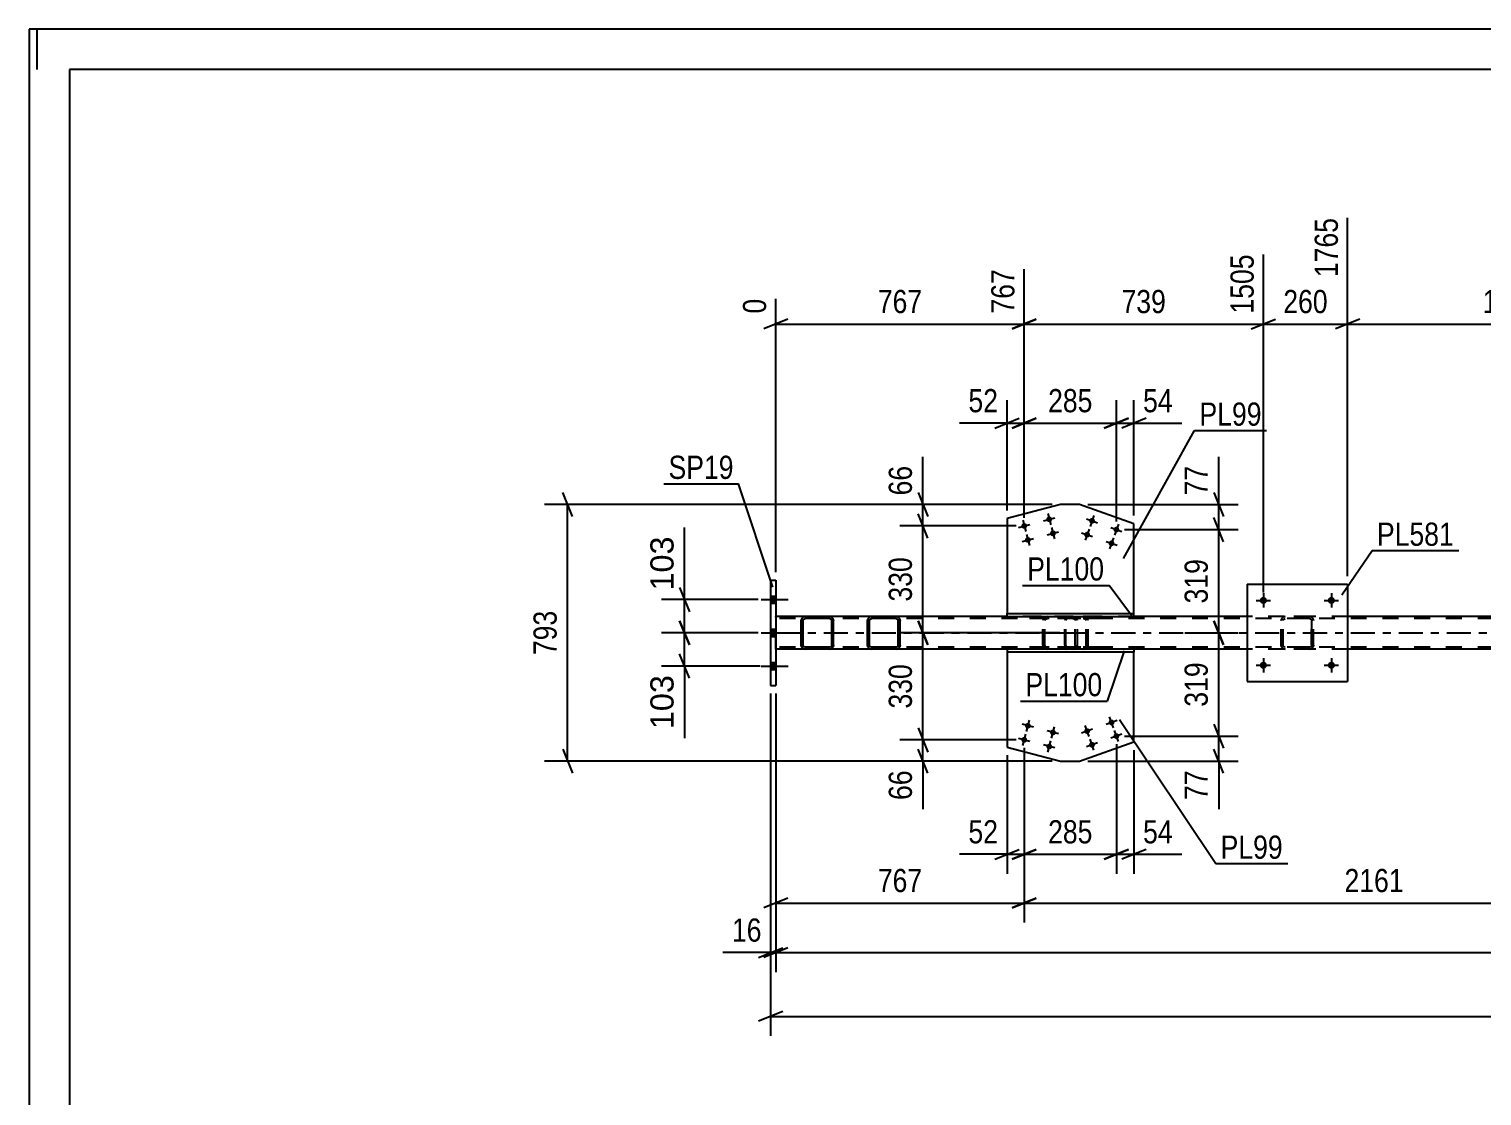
# Model space of a CAD drawing. Header units: millimetres. Extents: x -111 to 730, y -402 to 192.
# Drawn here: x -110.8 to 68.6, y 60 to 191.7 of the extents above; entities that cross this region are included whole.
import ezdxf

# ---------------------------------------------------------------- set-up
doc = ezdxf.new("R2010")
doc.units = ezdxf.units.MM
doc.linetypes.add('DXK_LINE_DOT2', pattern=[3.9198, 1.9599, -1.9599])
doc.linetypes.add('DXK_LINE_DOT3', pattern=[5.9187, 2.979, -0.9799, 0.9799, -0.9799])
doc.styles.add('Arial', font='ARIAL.TTF', dxfattribs={"height": 0.2})
doc.styles.add('Arial Narrow', font='ARIALN.TTF', dxfattribs={"height": 0.2})

# ---------------------------------------------------------------- blocks, each defined once
blk = doc.blocks.new('Unknown-192539618-1137')
at = {"color": 5, "linetype": 'Continuous'}
for p, q in [((730.15, 191.75), (-110.85, 191.75)), ((-110.85, 191.75), (-110.85, -402.25)), ((-109.85, 186.75), (-109.85, 191.75)), ((725.15, 186.75), (-105.85, 186.75)), ((-105.85, 186.75), (-105.85, -397.25))]:
    blk.add_line(p, q, dxfattribs=at)
blk = doc.blocks.new('Part-192539618-10419 - 1348')
at = {"color": 2, "linetype": 'Continuous'}
for p, q in [((39.61, 123.19), (39.61, 111.19)), ((39.61, 123.19), (52.01, 123.19)), ((52.01, 123.19), (52.01, 111.19)), ((39.61, 111.19), (52.01, 111.19))]:
    blk.add_line(p, q, dxfattribs=at)
blk = doc.blocks.new('Bolt-192539618-1373 - 1348')
at = {"linetype": 'Continuous'}
for points in [[(22.51, 106.01, -1), (23.19, 106.25, -1)], [(19.5, 104.94, -1), (20.18, 105.18, -1)], [(23.12, 104.31, -1), (23.79, 104.56, -1)], [(20.1, 103.24, -1), (20.78, 103.49, -1)]]:
    blk.add_hatch(color=1, dxfattribs=at).paths.add_polyline_path(points)
at = {"color": 1, "linetype": 'Continuous'}
for p, q in [((23.53, 106.37), (22.18, 105.89)), ((23.09, 105.45), (22.61, 106.81)), ((20.52, 105.3), (19.16, 104.82)), ((20.08, 104.38), (19.6, 105.74)), ((24.13, 104.68), (22.78, 104.19)), ((23.7, 103.76), (23.21, 105.11)), ((21.12, 103.61), (19.76, 103.12)), ((20.68, 102.69), (20.2, 104.04))]:
    blk.add_line(p, q, dxfattribs=at)
blk = doc.blocks.new('Bolt-192539618-1374 - 1348')
at = {"linetype": 'Continuous'}
for points in [[(12.18, 105.81, -1), (12.87, 105.62, -1)], [(11.72, 104.07, -1), (12.41, 103.88, -1)], [(15.27, 104.98, -1), (15.97, 104.8, -1)], [(14.81, 103.24, -1), (15.5, 103.06, -1)]]:
    blk.add_hatch(color=1, dxfattribs=at).paths.add_polyline_path(points)
at = {"color": 1, "linetype": 'Continuous'}
for p, q in [((13.22, 105.53), (11.83, 105.9)), ((12.34, 105.02), (12.71, 106.41)), ((12.76, 103.79), (11.37, 104.16)), ((11.88, 103.28), (12.25, 104.67)), ((16.31, 104.71), (14.92, 105.08)), ((15.43, 104.19), (15.8, 105.59)), ((15.85, 102.97), (14.46, 103.34)), ((14.97, 102.46), (15.34, 103.85))]:
    blk.add_line(p, q, dxfattribs=at)
blk = doc.blocks.new('Bolt-192539618-1375 - 1348')
at = {"linetype": 'Continuous'}
for points in [[(20.78, 130.89, -1), (20.1, 131.13, -1)], [(20.18, 129.19, -1), (19.5, 129.43, -1)], [(23.79, 129.82, -1), (23.12, 130.06, -1)], [(23.19, 128.12, -1), (22.51, 128.36, -1)]]:
    blk.add_hatch(color=1, dxfattribs=at).paths.add_polyline_path(points)
at = {"color": 1, "linetype": 'Continuous'}
for p, q in [((19.76, 131.25), (21.12, 130.77)), ((20.68, 131.69), (20.2, 130.33)), ((19.16, 129.55), (20.52, 129.07)), ((20.08, 129.99), (19.6, 128.63)), ((22.78, 130.18), (24.13, 129.7)), ((23.7, 130.62), (23.21, 129.26)), ((22.18, 128.48), (23.53, 128)), ((23.09, 128.92), (22.61, 127.56))]:
    blk.add_line(p, q, dxfattribs=at)
blk = doc.blocks.new('Bolt-192539618-1376 - 1348')
at = {"linetype": 'Continuous'}
for points in [[(15.5, 131.31, -1), (14.81, 131.13, -1)], [(12.41, 130.49, -1), (11.72, 130.31, -1)], [(15.97, 129.57, -1), (15.27, 129.39, -1)], [(12.87, 128.75, -1), (12.18, 128.57, -1)]]:
    blk.add_hatch(color=1, dxfattribs=at).paths.add_polyline_path(points)
at = {"color": 1, "linetype": 'Continuous'}
for p, q in [((11.88, 131.09), (12.25, 129.7)), ((14.46, 131.04), (15.85, 131.41)), ((14.97, 131.92), (15.34, 130.53)), ((11.37, 130.21), (12.76, 130.58)), ((12.34, 129.35), (12.71, 127.96)), ((14.92, 129.3), (16.31, 129.67)), ((15.43, 130.18), (15.8, 128.79)), ((11.83, 128.47), (13.22, 128.84))]:
    blk.add_line(p, q, dxfattribs=at)
blk = doc.blocks.new('Bolt-192539618-1383 - 1348')
at = {"linetype": 'Continuous'}
for points in [[(-18.61, 120.85), (-18.61, 121.73), (-19.25, 121.73), (-19.25, 120.85)], [(-18.61, 120.85), (-18.61, 121.73), (-19.25, 121.73), (-19.25, 120.85)], [(-18.61, 120.85), (-18.61, 121.73), (-19.25, 121.73), (-19.25, 120.85)], [(-18.61, 116.75), (-18.61, 117.63), (-19.25, 117.63), (-19.25, 116.75)], [(-18.61, 116.75), (-18.61, 117.63), (-19.25, 117.63), (-19.25, 116.75)], [(-18.61, 112.65), (-18.61, 113.53), (-19.25, 113.53), (-19.25, 112.65)], [(-18.61, 112.65), (-18.61, 113.53), (-19.25, 113.53), (-19.25, 112.65)], [(-18.61, 112.65), (-18.61, 113.53), (-19.25, 113.53), (-19.25, 112.65)]]:
    blk.add_hatch(color=1, dxfattribs=at).paths.add_polyline_path(points)
at = {"color": 1, "linetype": 'Continuous'}
for p, q in [((-20.41, 121.29), (-17.09, 121.29)), ((-20.41, 121.29), (-17.09, 121.29)), ((-20.41, 121.29), (-17.09, 121.29)), ((-19.25, 121.73), (-18.61, 121.73)), ((-19.25, 121.73), (-18.61, 121.73)), ((-19.25, 121.73), (-18.61, 121.73)), ((-19.25, 120.85), (-18.61, 120.85)), ((-19.25, 120.85), (-18.61, 120.85)), ((-19.25, 120.85), (-18.61, 120.85)), ((-20.41, 117.19), (-17.09, 117.19)), ((-20.41, 117.19), (-17.09, 117.19)), ((-19.25, 117.63), (-18.61, 117.63)), ((-19.25, 117.63), (-18.61, 117.63)), ((-19.25, 116.75), (-18.61, 116.75)), ((-19.25, 116.75), (-18.61, 116.75)), ((-20.41, 113.09), (-17.09, 113.09)), ((-20.41, 113.09), (-17.09, 113.09)), ((-20.41, 113.09), (-17.09, 113.09)), ((-19.25, 113.53), (-18.61, 113.53)), ((-19.25, 113.53), (-18.61, 113.53)), ((-19.25, 113.53), (-18.61, 113.53)), ((-19.25, 112.65), (-18.61, 112.65)), ((-19.25, 112.65), (-18.61, 112.65)), ((-19.25, 112.65), (-18.61, 112.65))]:
    blk.add_line(p, q, dxfattribs=at)
blk = doc.blocks.new('Part-192539618-1418 - 1348')
at = {"color": 7, "linetype": 'DXK_LINE_DOT2'}
for p, q in [((18.12, 119.19), (12.73, 119.19)), ((18.12, 118.95), (12.73, 118.95)), ((14.42, 118.89), (14.38, 118.71)), ((14.38, 115.67), (14.38, 118.71)), ((14.63, 118.71), (14.65, 118.8)), ((14.63, 115.67), (14.63, 118.71)), ((14.65, 118.8), (14.71, 118.88)), ((14.89, 119.19), (14.69, 119.15)), ((14.71, 118.88), (14.79, 118.93)), ((14.79, 118.93), (14.89, 118.95)), ((18.32, 119.15), (18.12, 119.19)), ((18.12, 118.95), (18.22, 118.93)), ((18.22, 118.93), (18.3, 118.88)), ((18.3, 118.88), (18.36, 118.8)), ((18.36, 118.8), (18.38, 118.71)), ((18.38, 115.67), (18.38, 118.71)), ((18.64, 118.71), (18.6, 118.89)), ((18.64, 115.67), (18.64, 118.71)), ((18.12, 115.43), (12.73, 115.43)), ((18.12, 115.19), (12.73, 115.19)), ((14.38, 115.67), (14.42, 115.48)), ((14.65, 115.57), (14.63, 115.67)), ((14.71, 115.5), (14.65, 115.57)), ((14.69, 115.22), (14.89, 115.19)), ((14.79, 115.44), (14.71, 115.5)), ((14.89, 115.43), (14.79, 115.44)), ((18.22, 115.44), (18.12, 115.43)), ((18.12, 115.19), (18.32, 115.22)), ((18.3, 115.5), (18.22, 115.44)), ((18.36, 115.57), (18.3, 115.5)), ((18.38, 115.67), (18.36, 115.57)), ((18.6, 115.48), (18.64, 115.67))]:
    blk.add_line(p, q, dxfattribs=at)
at = {"color": 7, "linetype": 'DXK_LINE_DOT3'}
blk.add_line((14.35, 117.19), (19.93, 117.19), dxfattribs=at)
at = {"color": 7, "linetype": 'DXK_LINE_DOT2'}
for centre, start, end in [((14.87, 118.69), 110.7583, 155.68), ((18.14, 118.69), 24.32, 69.2417), ((14.87, 115.69), 204.32, 249.2417), ((18.14, 115.69), 290.7583, 335.68)]:
    blk.add_arc(centre, 0.496, start, end, dxfattribs=at)
blk = doc.blocks.new('Part-192539618-1484 - 1348')
at = {"color": 2, "linetype": 'Continuous'}
for p, q in [((16.54, 133.04), (9.96, 131.29)), ((18.91, 133.04), (16.54, 133.04)), ((25.62, 130.66), (18.91, 133.04)), ((9.96, 131.29), (9.96, 119.59)), ((25.62, 119.59), (25.62, 130.66))]:
    blk.add_line(p, q, dxfattribs=at)
at = {"color": 7, "linetype": 'DXK_LINE_DOT2'}
blk.add_line((9.96, 119.59), (25.62, 119.59), dxfattribs=at)
blk = doc.blocks.new('Part-192539618-1489 - 1348')
at = {"color": 2, "linetype": 'Continuous'}
for p, q in [((9.96, 114.79), (9.96, 103.08)), ((25.62, 103.72), (25.62, 114.79)), ((9.96, 103.08), (16.54, 101.34)), ((18.91, 101.34), (25.62, 103.72)), ((16.54, 101.34), (18.91, 101.34))]:
    blk.add_line(p, q, dxfattribs=at)
at = {"color": 7, "linetype": 'DXK_LINE_DOT2'}
blk.add_line((25.62, 114.79), (9.96, 114.79), dxfattribs=at)
blk = doc.blocks.new('Part-192539618-1426 - 1348')
at = {"color": 7, "linetype": 'DXK_LINE_DOT2'}
for p, q in [((17.11, 118.89), (17.09, 118.71)), ((17.09, 115.67), (17.09, 118.71)), ((17.17, 119.05), (17.11, 118.89)), ((17.26, 119.15), (17.17, 119.05)), ((17.22, 118.71), (17.23, 118.8)), ((17.22, 115.67), (17.22, 118.71)), ((17.23, 118.8), (17.26, 118.88)), ((17.36, 119.19), (17.26, 119.15)), ((17.26, 118.88), (17.31, 118.93)), ((17.31, 118.93), (17.36, 118.95)), ((21.3, 119.19), (17.36, 119.19)), ((21.3, 118.95), (17.36, 118.95)), ((18.64, 119.19), (18.64, 118.95)), ((19.64, 119.15), (19.45, 119.19)), ((19.45, 118.95), (19.55, 118.93)), ((19.55, 118.93), (19.63, 118.88)), ((19.63, 118.88), (19.68, 118.8)), ((19.68, 118.8), (19.7, 118.71)), ((19.7, 115.67), (19.7, 118.71)), ((19.95, 118.71), (19.91, 118.89)), ((19.95, 115.67), (19.95, 118.71)), ((17.09, 115.67), (17.11, 115.48)), ((17.11, 115.48), (17.17, 115.33)), ((17.17, 115.33), (17.26, 115.22)), ((17.23, 115.57), (17.22, 115.67)), ((17.26, 115.5), (17.23, 115.57)), ((17.31, 115.44), (17.26, 115.5)), ((17.26, 115.22), (17.36, 115.19)), ((17.36, 115.43), (17.31, 115.44)), ((21.3, 115.43), (17.36, 115.43)), ((21.3, 115.19), (17.36, 115.19)), ((18.64, 115.19), (18.64, 115.43)), ((19.55, 115.44), (19.45, 115.43)), ((19.45, 115.19), (19.64, 115.22)), ((19.63, 115.5), (19.55, 115.44)), ((19.68, 115.57), (19.63, 115.5)), ((19.7, 115.67), (19.68, 115.57)), ((19.91, 115.48), (19.95, 115.67))]:
    blk.add_line(p, q, dxfattribs=at)
for centre, start, end in [((19.46, 118.69), 23.8494, 68.8059), ((19.46, 115.68), 291.1941, 336.1506)]:
    blk.add_arc(centre, 0.492, start, end, dxfattribs=at)
blk = doc.blocks.new('Part-192539618-1566 - 1348')
at = {"color": 2, "linetype": 'Continuous'}
for p, q in [((25.62, 115.19), (9.96, 115.19)), ((9.96, 115.19), (9.96, 114.79)), ((25.62, 115.19), (25.62, 114.79)), ((25.62, 114.79), (9.96, 114.79))]:
    blk.add_line(p, q, dxfattribs=at)
blk = doc.blocks.new('Part-192539618-1586 - 1348')
at = {"color": 2, "linetype": 'Continuous'}
for p, q in [((-19.25, 123.69), (-18.61, 123.69)), ((-19.25, 123.69), (-19.25, 110.69)), ((-18.61, 123.69), (-18.61, 110.69)), ((-19.25, 110.69), (-18.61, 110.69))]:
    blk.add_line(p, q, dxfattribs=at)
blk = doc.blocks.new('Part-192539618-1468 - 1348')
at = {"color": 2, "linetype": 'Continuous'}
for p, q in [((-14.99, 119.19), (-18.61, 119.19)), ((-6.79, 119.19), (-11.95, 119.19)), ((9.96, 119.19), (-3.75, 119.19)), ((39.61, 119.19), (25.62, 119.19)), ((90.69, 119.19), (52.01, 119.19)), ((-14.99, 115.19), (-18.61, 115.19)), ((-6.79, 115.19), (-11.95, 115.19)), ((9.96, 115.19), (-3.75, 115.19)), ((39.61, 115.19), (25.62, 115.19)), ((90.69, 115.19), (52.01, 115.19))]:
    blk.add_line(p, q, dxfattribs=at)
at = {"color": 7, "linetype": 'DXK_LINE_DOT2'}
for p, q in [((-18.61, 115.19), (-18.61, 119.19)), ((630.57, 118.95), (-18.61, 118.95)), ((-11.95, 119.19), (-14.99, 119.19)), ((-3.75, 119.19), (-6.79, 119.19)), ((25.62, 119.19), (9.96, 119.19)), ((52.01, 119.19), (39.61, 119.19)), ((630.57, 115.43), (-18.61, 115.43)), ((-11.95, 115.19), (-14.99, 115.19)), ((-3.75, 115.19), (-6.79, 115.19)), ((25.62, 115.19), (9.96, 115.19)), ((52.01, 115.19), (39.61, 115.19))]:
    blk.add_line(p, q, dxfattribs=at)
at = {"color": 7, "linetype": 'DXK_LINE_DOT3'}
blk.add_line((-18.61, 117.19), (630.57, 117.19), dxfattribs=at)
blk = doc.blocks.new('Part-192539618-1571 - 1348')
at = {"color": 2, "linetype": 'Continuous'}
for p, q in [((9.96, 119.19), (9.96, 119.59)), ((9.96, 119.59), (25.62, 119.59)), ((9.96, 119.19), (25.62, 119.19)), ((25.62, 119.19), (25.62, 119.59))]:
    blk.add_line(p, q, dxfattribs=at)
blk = doc.blocks.new('Part-192539618-10418 - 1348')
at = {"color": 7, "linetype": 'DXK_LINE_DOT2'}
for p, q in [((43.81, 118.71), (43.84, 118.89)), ((43.84, 118.89), (43.81, 118.71)), ((43.81, 115.67), (43.81, 118.71)), ((43.81, 115.67), (43.81, 118.71)), ((44.05, 118.71), (44.07, 118.8)), ((44.05, 115.67), (44.05, 118.71)), ((44.05, 115.67), (44.05, 118.71)), ((44.07, 118.8), (44.12, 118.88)), ((44.1, 119.15), (44.29, 119.19)), ((44.29, 119.19), (44.1, 119.15)), ((44.12, 118.88), (44.2, 118.93)), ((44.2, 118.93), (44.29, 118.95)), ((47.33, 119.19), (44.29, 119.19)), ((47.33, 118.95), (44.29, 118.95)), ((47.33, 119.19), (47.51, 119.15)), ((47.51, 119.15), (47.33, 119.19)), ((47.33, 118.95), (47.42, 118.93)), ((47.42, 118.93), (47.5, 118.88)), ((47.5, 118.88), (47.55, 118.8)), ((47.55, 118.8), (47.57, 118.71)), ((47.57, 115.67), (47.57, 118.71)), ((47.57, 118.71), (47.57, 115.67)), ((47.77, 118.89), (47.81, 118.71)), ((47.81, 118.71), (47.77, 118.89)), ((47.81, 115.67), (47.81, 118.71)), ((47.81, 115.67), (47.81, 118.71)), ((43.84, 115.48), (43.81, 115.67)), ((43.81, 115.67), (43.84, 115.48)), ((44.07, 115.57), (44.05, 115.67)), ((44.12, 115.5), (44.07, 115.57)), ((44.29, 115.19), (44.1, 115.22)), ((44.1, 115.22), (44.29, 115.19)), ((44.2, 115.44), (44.12, 115.5)), ((44.29, 115.43), (44.2, 115.44)), ((47.33, 115.43), (44.29, 115.43)), ((47.33, 115.19), (44.29, 115.19)), ((47.42, 115.44), (47.33, 115.43)), ((47.51, 115.22), (47.33, 115.19)), ((47.33, 115.19), (47.51, 115.22)), ((47.5, 115.5), (47.42, 115.44)), ((47.55, 115.57), (47.5, 115.5)), ((47.57, 115.67), (47.55, 115.57)), ((47.81, 115.67), (47.77, 115.48)), ((47.77, 115.48), (47.81, 115.67))]:
    blk.add_line(p, q, dxfattribs=at)
at = {"color": 7, "linetype": 'DXK_LINE_DOT3'}
blk.add_line((45.81, 117.19), (45.81, 117.19), dxfattribs=at)
at = {"color": 7, "linetype": 'DXK_LINE_DOT2'}
for centre, start, end in [((44.29, 118.71), 112.5, 157.5), ((44.29, 118.71), 112.5, 157.5), ((47.33, 118.71), 22.5, 67.5), ((47.33, 118.71), 22.5, 67.5), ((44.29, 115.67), 202.5, 247.5), ((44.29, 115.67), 202.5, 247.5), ((47.33, 115.67), 292.5, 337.5), ((47.33, 115.67), 292.5, 337.5)]:
    blk.add_arc(centre, 0.48, start, end, dxfattribs=at)
blk = doc.blocks.new('Part-192539618-10420 - 1348')
at = {"color": 2, "linetype": 'Continuous'}
for p, q in [((-7.24, 118.89), (-7.27, 118.71)), ((-7.27, 115.67), (-7.27, 118.71)), ((-7.03, 118.71), (-7.01, 118.8)), ((-7.03, 115.67), (-7.03, 118.71)), ((-7.01, 118.8), (-6.96, 118.88)), ((-6.79, 119.19), (-6.98, 119.15)), ((-6.96, 118.88), (-6.88, 118.93)), ((-6.88, 118.93), (-6.79, 118.95)), ((-3.75, 119.19), (-6.79, 119.19)), ((-3.75, 118.95), (-6.79, 118.95)), ((-3.57, 119.15), (-3.75, 119.19)), ((-3.75, 118.95), (-3.66, 118.93)), ((-3.66, 118.93), (-3.58, 118.88)), ((-3.58, 118.88), (-3.53, 118.8)), ((-3.53, 118.8), (-3.51, 118.71)), ((-3.51, 115.67), (-3.51, 118.71)), ((-3.27, 118.71), (-3.31, 118.89)), ((-3.27, 115.67), (-3.27, 118.71)), ((-7.27, 115.67), (-7.24, 115.48)), ((-7.01, 115.57), (-7.03, 115.67)), ((-6.96, 115.5), (-7.01, 115.57)), ((-6.98, 115.22), (-6.79, 115.19)), ((-6.88, 115.44), (-6.96, 115.5)), ((-6.79, 115.43), (-6.88, 115.44)), ((-3.75, 115.43), (-6.79, 115.43)), ((-3.75, 115.19), (-6.79, 115.19)), ((-3.66, 115.44), (-3.75, 115.43)), ((-3.75, 115.19), (-3.57, 115.22)), ((-3.58, 115.5), (-3.66, 115.44)), ((-3.53, 115.57), (-3.58, 115.5)), ((-3.51, 115.67), (-3.53, 115.57)), ((-3.31, 115.48), (-3.27, 115.67))]:
    blk.add_line(p, q, dxfattribs=at)
at = {"color": 7, "linetype": 'DXK_LINE_DOT2'}
for p, q in [((-7.27, 118.71), (-7.24, 118.89)), ((-7.27, 115.67), (-7.27, 118.71)), ((-7.03, 115.67), (-7.03, 118.71)), ((-6.98, 119.15), (-6.79, 119.19)), ((-3.75, 119.19), (-3.57, 119.15)), ((-3.51, 118.71), (-3.51, 115.67)), ((-3.31, 118.89), (-3.27, 118.71)), ((-3.27, 115.67), (-3.27, 118.71)), ((-7.24, 115.48), (-7.27, 115.67)), ((-6.79, 115.19), (-6.98, 115.22)), ((-3.57, 115.22), (-3.75, 115.19)), ((-3.27, 115.67), (-3.31, 115.48))]:
    blk.add_line(p, q, dxfattribs=at)
at = {"color": 2, "linetype": 'Continuous'}
for centre, start, end in [((-6.79, 118.71), 112.5, 157.5), ((-3.75, 118.71), 22.5, 67.5), ((-6.79, 115.67), 202.5, 247.5), ((-3.75, 115.67), 292.5, 337.5)]:
    blk.add_arc(centre, 0.48, start, end, dxfattribs=at)
at = {"color": 7, "linetype": 'DXK_LINE_DOT2'}
for centre, start, end in [((-6.79, 118.71), 112.5, 157.5), ((-3.75, 118.71), 22.5, 67.5), ((-6.79, 115.67), 202.5, 247.5), ((-3.75, 115.67), 292.5, 337.5)]:
    blk.add_arc(centre, 0.48, start, end, dxfattribs=at)
blk = doc.blocks.new('Part-192539618-10422 - 1348')
at = {"color": 2, "linetype": 'Continuous'}
for p, q in [((-15.44, 118.89), (-15.47, 118.71)), ((-15.47, 115.67), (-15.47, 118.71)), ((-15.23, 118.71), (-15.21, 118.8)), ((-15.23, 115.67), (-15.23, 118.71)), ((-15.21, 118.8), (-15.16, 118.88)), ((-14.99, 119.19), (-15.18, 119.15)), ((-15.16, 118.88), (-15.08, 118.93)), ((-15.08, 118.93), (-14.99, 118.95)), ((-11.95, 119.19), (-14.99, 119.19)), ((-11.95, 118.95), (-14.99, 118.95)), ((-11.77, 119.15), (-11.95, 119.19)), ((-11.95, 118.95), (-11.86, 118.93)), ((-11.86, 118.93), (-11.78, 118.88)), ((-11.78, 118.88), (-11.73, 118.8)), ((-11.73, 118.8), (-11.71, 118.71)), ((-11.71, 115.67), (-11.71, 118.71)), ((-11.47, 118.71), (-11.51, 118.89)), ((-11.47, 115.67), (-11.47, 118.71)), ((-15.47, 115.67), (-15.44, 115.48)), ((-15.21, 115.57), (-15.23, 115.67)), ((-15.16, 115.5), (-15.21, 115.57)), ((-15.18, 115.22), (-14.99, 115.19)), ((-15.08, 115.44), (-15.16, 115.5)), ((-14.99, 115.43), (-15.08, 115.44)), ((-11.95, 115.43), (-14.99, 115.43)), ((-11.95, 115.19), (-14.99, 115.19)), ((-11.86, 115.44), (-11.95, 115.43)), ((-11.95, 115.19), (-11.77, 115.22)), ((-11.78, 115.5), (-11.86, 115.44)), ((-11.73, 115.57), (-11.78, 115.5)), ((-11.71, 115.67), (-11.73, 115.57)), ((-11.51, 115.48), (-11.47, 115.67))]:
    blk.add_line(p, q, dxfattribs=at)
at = {"color": 7, "linetype": 'DXK_LINE_DOT2'}
for p, q in [((-15.47, 118.71), (-15.44, 118.89)), ((-15.47, 115.67), (-15.47, 118.71)), ((-15.23, 115.67), (-15.23, 118.71)), ((-15.18, 119.15), (-14.99, 119.19)), ((-11.95, 119.19), (-11.77, 119.15)), ((-11.71, 118.71), (-11.71, 115.67)), ((-11.51, 118.89), (-11.47, 118.71)), ((-11.47, 115.67), (-11.47, 118.71)), ((-15.44, 115.48), (-15.47, 115.67)), ((-14.99, 115.19), (-15.18, 115.22)), ((-11.77, 115.22), (-11.95, 115.19)), ((-11.47, 115.67), (-11.51, 115.48))]:
    blk.add_line(p, q, dxfattribs=at)
at = {"color": 2, "linetype": 'Continuous'}
for centre, start, end in [((-14.99, 118.71), 112.5, 157.5), ((-11.95, 118.71), 22.5, 67.5), ((-14.99, 115.67), 202.5, 247.5), ((-11.95, 115.67), 292.5, 337.5)]:
    blk.add_arc(centre, 0.48, start, end, dxfattribs=at)
at = {"color": 7, "linetype": 'DXK_LINE_DOT2'}
for centre, start, end in [((-14.99, 118.71), 112.5, 157.5), ((-11.95, 118.71), 22.5, 67.5), ((-14.99, 115.67), 202.5, 247.5), ((-11.95, 115.67), 292.5, 337.5)]:
    blk.add_arc(centre, 0.48, start, end, dxfattribs=at)
blk = doc.blocks.new('Bolt-192539618-10448 - 1348')
at = {"linetype": 'Continuous'}
for points in [[(42.05, 113.19, -1), (41.17, 113.19, -1)], [(50.45, 113.19, -1), (49.57, 113.19, -1)]]:
    blk.add_hatch(color=1, dxfattribs=at).paths.add_polyline_path(points)
at = {"color": 1, "linetype": 'Continuous'}
for p, q in [((40.73, 113.19), (42.49, 113.19)), ((41.61, 114.07), (41.61, 112.31)), ((49.13, 113.19), (50.89, 113.19)), ((50.01, 114.07), (50.01, 112.31))]:
    blk.add_line(p, q, dxfattribs=at)
blk = doc.blocks.new('Bolt-192539618-10449 - 1348')
at = {"linetype": 'Continuous'}
for points in [[(42.05, 121.19, -1), (41.17, 121.19, -1)], [(50.45, 121.19, -1), (49.57, 121.19, -1)]]:
    blk.add_hatch(color=1, dxfattribs=at).paths.add_polyline_path(points)
at = {"color": 1, "linetype": 'Continuous'}
for p, q in [((41.61, 122.07), (41.61, 120.31)), ((50.01, 122.07), (50.01, 120.31)), ((40.73, 121.19), (42.49, 121.19)), ((49.13, 121.19), (50.89, 121.19))]:
    blk.add_line(p, q, dxfattribs=at)
blk = doc.blocks.new('StraightDimension-192539618-1633 - 1348')
at = {"color": 7, "linetype": 'Continuous'}
for p, q in [((98.51, 110.09), (98.51, 81.42)), ((12.06, 102.97), (12.06, 81.42)), ((13.56, 84.42), (10.56, 83.22)), ((97.01, 83.22), (100.01, 84.42)), ((12.06, 83.82), (98.51, 83.82))]:
    blk.add_line(p, q, dxfattribs=at)
at = {"color": 0}
blk.add_wipeout([(59.54, 84.57), (59.54, 88.77), (51.03, 88.77), (51.03, 84.57)], dxfattribs=at)
at = {"color": 3, "style": 'Arial Narrow'}
blk.add_text('2161', height=2.863, dxfattribs=at).set_placement((51.63, 85.17))
blk = doc.blocks.new('StraightDimension-192539618-21775 - 1348')
at = {"color": 7, "linetype": 'Continuous'}
for p, q in [((52.01, 124.19), (52.01, 168.43)), ((92.69, 122.19), (92.69, 163.93)), ((53.51, 155.92), (50.51, 154.72)), ((52.01, 155.32), (92.69, 155.32)), ((91.19, 154.72), (94.19, 155.92))]:
    blk.add_line(p, q, dxfattribs=at)
at = {"color": 0, "linetype": 'Continuous'}
blk.add_wipeout([(92.09, 164.53), (87.89, 164.53), (87.89, 156.02), (92.09, 156.02)], dxfattribs=at)
at = {"color": 0}
blk.add_wipeout([(76.6, 156.07), (76.6, 160.27), (68.09, 160.27), (68.09, 156.07)], dxfattribs=at)
at = {"color": 3, "linetype": 'Continuous', "style": 'Arial Narrow'}
blk.add_text('2782', height=2.863, rotation=90.0002, dxfattribs=at).set_placement((91.49, 156.62))
at = {"color": 3, "style": 'Arial Narrow'}
blk.add_text('1017', height=2.863, dxfattribs=at).set_placement((68.69, 156.67))
blk = doc.blocks.new('StraightDimension-192539618-34533 - 1348')
at = {"color": 7, "linetype": 'Continuous'}
for p, q in [((-30.49, 122.79), (-29.29, 119.79)), ((-20.81, 121.29), (-32.74, 121.29)), ((-29.89, 117.19), (-29.89, 121.29)), ((-29.29, 115.69), (-30.49, 118.69)), ((-20.81, 117.19), (-32.74, 117.19))]:
    blk.add_line(p, q, dxfattribs=at)
at = {"color": 0}
blk.add_wipeout([(-30.64, 129.68), (-34.84, 129.68), (-34.84, 121.81), (-30.64, 121.81)], dxfattribs=at)
at = {"color": 7, "linetype": 'Continuous'}
blk.add_line((-29.89, 121.29), (-29.89, 130.21), dxfattribs=at)
blk.add_line((-29.89, 121.29), (-29.89, 130.21), dxfattribs=at)
at = {"color": 3, "style": 'Arial'}
blk.add_text('103', height=2.865, rotation=90.0002, dxfattribs=at).set_placement((-31.24, 122.41))
blk = doc.blocks.new('StraightDimension-192539618-1977 - 1348')
at = {"color": 7, "linetype": 'Continuous'}
for p, q in [((23.46, 130.94), (23.46, 145.93)), ((25.62, 131.66), (25.62, 145.93)), ((21.96, 142.48), (24.96, 143.68)), ((27.12, 143.68), (24.12, 142.48)), ((23.46, 143.08), (25.62, 143.08))]:
    blk.add_line(p, q, dxfattribs=at)
at = {"color": 0}
blk.add_wipeout([(31, 143.83), (31, 148.03), (26.15, 148.03), (26.15, 143.83)], dxfattribs=at)
at = {"color": 7, "linetype": 'Continuous'}
blk.add_line((25.62, 143.08), (31.53, 143.08), dxfattribs=at)
blk.add_line((25.62, 143.08), (31.53, 143.08), dxfattribs=at)
at = {"color": 3, "style": 'Arial Narrow'}
blk.add_text('54', height=2.863, dxfattribs=at).set_placement((26.75, 144.43))
blk = doc.blocks.new('StraightDimension-192539618-1787 - 1348')
at = {"color": 7, "linetype": 'Continuous'}
for p, q in [((35.49, 105.93), (36.69, 102.93)), ((24.46, 104.43), (38.49, 104.43)), ((36.09, 101.34), (36.09, 104.43)), ((36.69, 99.84), (35.49, 102.84)), ((19.91, 101.34), (38.49, 101.34))]:
    blk.add_line(p, q, dxfattribs=at)
at = {"color": 0}
blk.add_wipeout([(35.34, 100.81), (31.14, 100.81), (31.14, 95.95), (35.34, 95.95)], dxfattribs=at)
at = {"color": 7, "linetype": 'Continuous'}
blk.add_line((36.09, 101.34), (36.09, 95.43), dxfattribs=at)
blk.add_line((36.09, 101.34), (36.09, 95.43), dxfattribs=at)
at = {"color": 3, "style": 'Arial Narrow'}
blk.add_text('77', height=2.863, rotation=90.0002, dxfattribs=at).set_placement((34.74, 96.55))
blk = doc.blocks.new('StraightDimension-192539618-1615 - 1348')
at = {"color": 7, "linetype": 'Continuous'}
for p, q in [((-18.61, 109.69), (-18.61, 81.42)), ((12.06, 102.97), (12.06, 81.42)), ((-17.11, 84.42), (-20.11, 83.22)), ((10.56, 83.22), (13.56, 84.42)), ((-18.61, 83.82), (12.06, 83.82))]:
    blk.add_line(p, q, dxfattribs=at)
at = {"color": 0}
blk.add_wipeout([(0.07, 84.57), (0.07, 88.77), (-6.61, 88.77), (-6.61, 84.57)], dxfattribs=at)
at = {"color": 3, "style": 'Arial Narrow'}
blk.add_text('767', height=2.863, dxfattribs=at).set_placement((-6.01, 85.17))
blk = doc.blocks.new('StraightDimension-192539618-1801 - 1348')
at = {"color": 7, "linetype": 'Continuous'}
for p, q in [((36.69, 115.69), (35.49, 118.69)), ((31.91, 117.19), (38.49, 117.19)), ((36.09, 104.43), (36.09, 117.19)), ((35.49, 105.93), (36.69, 102.93)), ((24.46, 104.43), (38.49, 104.43))]:
    blk.add_line(p, q, dxfattribs=at)
at = {"color": 0}
blk.add_wipeout([(35.34, 114.15), (31.14, 114.15), (31.14, 107.47), (35.34, 107.47)], dxfattribs=at)
at = {"color": 3, "style": 'Arial Narrow'}
blk.add_text('319', height=2.863, rotation=90.0002, dxfattribs=at).set_placement((34.74, 108.07))
blk = doc.blocks.new('StraightDimension-192539618-1820 - 1348')
at = {"color": 7, "linetype": 'Continuous'}
for p, q in [((36.69, 128.44), (35.49, 131.44)), ((24.46, 129.94), (38.49, 129.94)), ((36.09, 117.19), (36.09, 129.94)), ((35.49, 118.69), (36.69, 115.69)), ((31.91, 117.19), (38.49, 117.19))]:
    blk.add_line(p, q, dxfattribs=at)
at = {"color": 0}
blk.add_wipeout([(35.34, 126.9), (31.14, 126.9), (31.14, 120.22), (35.34, 120.22)], dxfattribs=at)
at = {"color": 3, "style": 'Arial Narrow'}
blk.add_text('319', height=2.863, rotation=90.0002, dxfattribs=at).set_placement((34.74, 120.82))
blk = doc.blocks.new('StraightDimension-192539618-1837 - 1348')
at = {"color": 7, "linetype": 'Continuous'}
for p, q in [((19.91, 133.04), (38.49, 133.04)), ((35.49, 134.54), (36.69, 131.54)), ((36.09, 129.94), (36.09, 133.04)), ((36.69, 128.44), (35.49, 131.44)), ((24.46, 129.94), (38.49, 129.94))]:
    blk.add_line(p, q, dxfattribs=at)
at = {"color": 0}
blk.add_wipeout([(35.34, 138.42), (31.14, 138.42), (31.14, 133.56), (35.34, 133.56)], dxfattribs=at)
at = {"color": 7, "linetype": 'Continuous'}
blk.add_line((36.09, 133.04), (36.09, 138.94), dxfattribs=at)
blk.add_line((36.09, 133.04), (36.09, 138.94), dxfattribs=at)
at = {"color": 3, "style": 'Arial Narrow'}
blk.add_text('77', height=2.863, rotation=90.0002, dxfattribs=at).set_placement((34.74, 134.16))
blk = doc.blocks.new('StraightDimension-192539618-1849 - 1348')
at = {"color": 7, "linetype": 'Continuous'}
for p, q in [((12.06, 102.97), (12.06, 87.44)), ((9.96, 102.08), (9.96, 87.44)), ((8.46, 89.24), (11.46, 90.44)), ((9.96, 89.84), (12.06, 89.84)), ((13.56, 90.44), (10.56, 89.24))]:
    blk.add_line(p, q, dxfattribs=at)
at = {"color": 0}
blk.add_wipeout([(9.44, 90.59), (9.44, 94.79), (4.58, 94.79), (4.58, 90.59)], dxfattribs=at)
at = {"color": 7, "linetype": 'Continuous'}
blk.add_line((9.96, 89.84), (4.06, 89.84), dxfattribs=at)
blk.add_line((9.96, 89.84), (4.06, 89.84), dxfattribs=at)
at = {"color": 3, "style": 'Arial Narrow'}
blk.add_text('52', height=2.863, dxfattribs=at).set_placement((5.18, 91.19))
blk = doc.blocks.new('StraightDimension-192539618-1860 - 1348')
at = {"color": 7, "linetype": 'Continuous'}
for p, q in [((12.06, 102.97), (12.06, 87.44)), ((23.46, 103.43), (23.46, 87.44)), ((10.56, 89.24), (13.56, 90.44)), ((12.06, 89.84), (23.46, 89.84)), ((24.96, 90.44), (21.96, 89.24))]:
    blk.add_line(p, q, dxfattribs=at)
at = {"color": 0}
blk.add_wipeout([(21.1, 90.59), (21.1, 94.79), (14.42, 94.79), (14.42, 90.59)], dxfattribs=at)
at = {"color": 3, "style": 'Arial Narrow'}
blk.add_text('285', height=2.863, dxfattribs=at).set_placement((15.02, 91.19))
blk = doc.blocks.new('StraightDimension-192539618-1870 - 1348')
at = {"color": 7, "linetype": 'Continuous'}
for p, q in [((23.46, 103.43), (23.46, 87.44)), ((25.62, 102.72), (25.62, 87.44)), ((21.96, 89.24), (24.96, 90.44)), ((23.46, 89.84), (25.62, 89.84)), ((27.12, 90.44), (24.12, 89.24))]:
    blk.add_line(p, q, dxfattribs=at)
at = {"color": 0}
blk.add_wipeout([(31, 90.59), (31, 94.79), (26.15, 94.79), (26.15, 90.59)], dxfattribs=at)
at = {"color": 7, "linetype": 'Continuous'}
blk.add_line((25.62, 89.84), (31.53, 89.84), dxfattribs=at)
blk.add_line((25.62, 89.84), (31.53, 89.84), dxfattribs=at)
at = {"color": 3, "style": 'Arial Narrow'}
blk.add_text('54', height=2.863, dxfattribs=at).set_placement((26.75, 91.19))
blk = doc.blocks.new('StraightDimension-192539618-1882 - 1348')
at = {"color": 7, "linetype": 'Continuous'}
for p, q in [((-19.25, 109.69), (-19.25, 67.42)), ((-17.75, 70.42), (-20.75, 69.22)), ((-19.25, 69.82), (676.24, 69.82))]:
    blk.add_line(p, q, dxfattribs=at)
blk = doc.blocks.new('StraightDimension-192539618-1893 - 1348')
at = {"color": 7, "linetype": 'Continuous'}
for p, q in [((15.54, 133.04), (-3.3, 133.04)), ((-1.05, 134.54), (0.15, 131.54)), ((-0.45, 130.4), (-0.45, 133.04)), ((0.15, 128.9), (-1.05, 131.9)), ((11.06, 130.4), (-3.3, 130.4))]:
    blk.add_line(p, q, dxfattribs=at)
at = {"color": 0}
blk.add_wipeout([(-1.2, 138.42), (-5.4, 138.42), (-5.4, 133.56), (-1.2, 133.56)], dxfattribs=at)
at = {"color": 7, "linetype": 'Continuous'}
blk.add_line((-0.45, 133.04), (-0.45, 138.94), dxfattribs=at)
blk.add_line((-0.45, 133.04), (-0.45, 138.94), dxfattribs=at)
at = {"color": 3, "style": 'Arial Narrow'}
blk.add_text('66', height=2.863, rotation=90.0002, dxfattribs=at).set_placement((-1.8, 134.16))
blk = doc.blocks.new('StraightDimension-192539618-1903 - 1348')
at = {"color": 7, "linetype": 'Continuous'}
for p, q in [((0.15, 115.69), (-1.05, 118.69)), ((16.45, 117.19), (-3.3, 117.19)), ((-0.45, 103.97), (-0.45, 117.19)), ((-1.05, 105.47), (0.15, 102.47)), ((11.06, 103.97), (-3.3, 103.97))]:
    blk.add_line(p, q, dxfattribs=at)
at = {"color": 0}
blk.add_wipeout([(-1.2, 113.92), (-5.4, 113.92), (-5.4, 107.24), (-1.2, 107.24)], dxfattribs=at)
at = {"color": 3, "style": 'Arial Narrow'}
blk.add_text('330', height=2.863, rotation=90.0002, dxfattribs=at).set_placement((-1.8, 107.84))
blk = doc.blocks.new('StraightDimension-192539618-1919 - 1348')
at = {"color": 7, "linetype": 'Continuous'}
for p, q in [((-1.05, 105.47), (0.15, 102.47)), ((11.06, 103.97), (-3.3, 103.97)), ((0.15, 99.84), (-1.05, 102.84)), ((-0.45, 101.34), (-0.45, 103.97)), ((15.54, 101.34), (-3.3, 101.34))]:
    blk.add_line(p, q, dxfattribs=at)
at = {"color": 0}
blk.add_wipeout([(-1.2, 100.81), (-5.4, 100.81), (-5.4, 95.95), (-1.2, 95.95)], dxfattribs=at)
at = {"color": 7, "linetype": 'Continuous'}
blk.add_line((-0.45, 101.34), (-0.45, 95.43), dxfattribs=at)
blk.add_line((-0.45, 101.34), (-0.45, 95.43), dxfattribs=at)
at = {"color": 3, "style": 'Arial Narrow'}
blk.add_text('66', height=2.863, rotation=90.0002, dxfattribs=at).set_placement((-1.8, 96.55))
blk = doc.blocks.new('StraightDimension-192539618-1929 - 1348')
at = {"color": 7, "linetype": 'Continuous'}
for p, q in [((0.15, 128.9), (-1.05, 131.9)), ((11.06, 130.4), (-3.3, 130.4)), ((-0.45, 117.19), (-0.45, 130.4)), ((-1.05, 118.69), (0.15, 115.69)), ((16.45, 117.19), (-3.3, 117.19))]:
    blk.add_line(p, q, dxfattribs=at)
at = {"color": 0}
blk.add_wipeout([(-1.2, 127.13), (-5.4, 127.13), (-5.4, 120.45), (-1.2, 120.45)], dxfattribs=at)
at = {"color": 3, "style": 'Arial Narrow'}
blk.add_text('330', height=2.863, rotation=90.0002, dxfattribs=at).set_placement((-1.8, 121.05))
blk = doc.blocks.new('StraightDimension-192539618-1946 - 1348')
at = {"color": 7, "linetype": 'Continuous'}
for p, q in [((15.54, 133.04), (-47.18, 133.04)), ((-43.73, 131.54), (-44.93, 134.54)), ((-44.33, 101.34), (-44.33, 133.04)), ((-44.93, 102.84), (-43.73, 99.84)), ((15.54, 101.34), (-47.18, 101.34))]:
    blk.add_line(p, q, dxfattribs=at)
at = {"color": 0}
blk.add_wipeout([(-45.08, 120.53), (-49.28, 120.53), (-49.28, 113.84), (-45.08, 113.84)], dxfattribs=at)
at = {"color": 3, "style": 'Arial Narrow'}
blk.add_text('793', height=2.863, rotation=90.0002, dxfattribs=at).set_placement((-45.68, 114.44))
blk = doc.blocks.new('StraightDimension-192539618-1957 - 1348')
at = {"color": 7, "linetype": 'Continuous'}
for p, q in [((9.96, 132.29), (9.96, 145.93)), ((12.06, 131.4), (12.06, 145.93)), ((8.46, 142.48), (11.46, 143.68)), ((13.56, 143.68), (10.56, 142.48)), ((9.96, 143.08), (12.06, 143.08))]:
    blk.add_line(p, q, dxfattribs=at)
at = {"color": 0}
blk.add_wipeout([(9.44, 143.83), (9.44, 148.03), (4.58, 148.03), (4.58, 143.83)], dxfattribs=at)
at = {"color": 7, "linetype": 'Continuous'}
blk.add_line((9.96, 143.08), (4.06, 143.08), dxfattribs=at)
blk.add_line((9.96, 143.08), (4.06, 143.08), dxfattribs=at)
at = {"color": 3, "style": 'Arial Narrow'}
blk.add_text('52', height=2.863, dxfattribs=at).set_placement((5.18, 144.43))
blk = doc.blocks.new('StraightDimension-192539618-1967 - 1348')
at = {"color": 7, "linetype": 'Continuous'}
for p, q in [((12.06, 131.4), (12.06, 145.93)), ((23.46, 130.94), (23.46, 145.93)), ((10.56, 142.48), (13.56, 143.68)), ((24.96, 143.68), (21.96, 142.48)), ((12.06, 143.08), (23.46, 143.08))]:
    blk.add_line(p, q, dxfattribs=at)
at = {"color": 0}
blk.add_wipeout([(21.1, 143.83), (21.1, 148.03), (14.42, 148.03), (14.42, 143.83)], dxfattribs=at)
at = {"color": 3, "style": 'Arial Narrow'}
blk.add_text('285', height=2.863, dxfattribs=at).set_placement((15.02, 144.43))
blk = doc.blocks.new('StraightDimension-192539618-6748 - 1348')
at = {"color": 7, "linetype": 'Continuous'}
for p, q in [((-18.61, 109.69), (-18.61, 75.3)), ((-17.11, 78.3), (-20.11, 77.1)), ((-18.61, 77.7), (675.6, 77.7))]:
    blk.add_line(p, q, dxfattribs=at)
blk = doc.blocks.new('StraightDimension-192539618-6749 - 1348')
at = {"color": 7, "linetype": 'Continuous'}
for p, q in [((-19.25, 109.69), (-19.25, 75.3)), ((-18.61, 109.69), (-18.61, 75.3)), ((-20.75, 77.1), (-17.75, 78.3)), ((-17.11, 78.3), (-20.11, 77.1)), ((-19.25, 77.7), (-18.61, 77.7))]:
    blk.add_line(p, q, dxfattribs=at)
at = {"color": 0}
blk.add_wipeout([(-19.77, 78.45), (-19.77, 82.65), (-24.63, 82.65), (-24.63, 78.45)], dxfattribs=at)
at = {"color": 7, "linetype": 'Continuous'}
blk.add_line((-19.25, 77.7), (-25.15, 77.7), dxfattribs=at)
blk.add_line((-19.25, 77.7), (-25.15, 77.7), dxfattribs=at)
at = {"color": 3, "style": 'Arial Narrow'}
blk.add_text('16', height=2.863, dxfattribs=at).set_placement((-24.03, 79.05))
blk = doc.blocks.new('StraightDimension-192539618-21776 - 1348')
at = {"color": 7, "linetype": 'Continuous'}
for p, q in [((52.01, 124.19), (52.01, 168.43)), ((41.61, 122.19), (41.61, 163.93)), ((40.11, 154.72), (43.11, 155.92)), ((41.61, 155.32), (52.01, 155.32)), ((53.51, 155.92), (50.51, 154.72))]:
    blk.add_line(p, q, dxfattribs=at)
at = {"color": 0}
blk.add_wipeout([(50.15, 156.07), (50.15, 160.27), (43.47, 160.27), (43.47, 156.07)], dxfattribs=at)
at = {"color": 3, "style": 'Arial Narrow'}
blk.add_text('260', height=2.863, dxfattribs=at).set_placement((44.07, 156.67))
at = {"color": 0, "linetype": 'Continuous'}
blk.add_wipeout([(51.41, 169.03), (47.21, 169.03), (47.21, 160.52), (51.41, 160.52)], dxfattribs=at)
at = {"color": 3, "linetype": 'Continuous', "style": 'Arial Narrow'}
blk.add_text('1765', height=2.863, rotation=90.0002, dxfattribs=at).set_placement((50.81, 161.12))
blk = doc.blocks.new('StraightDimension-192539618-21777 - 1348')
at = {"color": 7, "linetype": 'Continuous'}
for p, q in [((41.61, 122.19), (41.61, 163.93)), ((12.06, 131.4), (12.06, 162.1)), ((13.56, 155.92), (10.56, 154.72)), ((12.06, 155.32), (41.61, 155.32)), ((40.11, 154.72), (43.11, 155.92))]:
    blk.add_line(p, q, dxfattribs=at)
at = {"color": 0, "linetype": 'Continuous'}
blk.add_wipeout([(41.01, 164.53), (36.81, 164.53), (36.81, 156.02), (41.01, 156.02)], dxfattribs=at)
at = {"color": 0}
blk.add_wipeout([(30.18, 156.07), (30.18, 160.27), (23.49, 160.27), (23.49, 156.07)], dxfattribs=at)
at = {"color": 3, "linetype": 'Continuous', "style": 'Arial Narrow'}
blk.add_text('1505', height=2.863, rotation=90.0002, dxfattribs=at).set_placement((40.41, 156.62))
at = {"color": 3, "style": 'Arial Narrow'}
blk.add_text('739', height=2.863, dxfattribs=at).set_placement((24.09, 156.67))
blk = doc.blocks.new('StraightDimension-192539618-21778 - 1348')
at = {"color": 7, "linetype": 'Continuous'}
for p, q in [((12.06, 131.4), (12.06, 162.1)), ((-18.61, 124.69), (-18.61, 158.45)), ((-17.11, 155.92), (-20.11, 154.72)), ((-18.61, 155.32), (12.06, 155.32)), ((10.56, 154.72), (13.56, 155.92))]:
    blk.add_line(p, q, dxfattribs=at)
at = {"color": 0, "linetype": 'Continuous'}
for points in [[(11.46, 162.7), (7.26, 162.7), (7.26, 156.02), (11.46, 156.02)], [(-19.21, 159.05), (-23.41, 159.05), (-23.41, 156.02), (-19.21, 156.02)]]:
    blk.add_wipeout(points, dxfattribs=at)
at = {"color": 0}
blk.add_wipeout([(0.07, 156.07), (0.07, 160.27), (-6.61, 160.27), (-6.61, 156.07)], dxfattribs=at)
at = {"color": 3, "linetype": 'Continuous', "style": 'Arial Narrow'}
for s, height, p in [('767', 2.863, (10.86, 156.62)), ('0', 2.86, (-19.81, 156.62))]:
    blk.add_text(s, height=height, rotation=90.0002, dxfattribs=at).set_placement(p)
at = {"color": 3, "style": 'Arial Narrow'}
blk.add_text('767', height=2.863, dxfattribs=at).set_placement((-6.01, 156.67))
blk = doc.blocks.new('StraightDimension-192539618-34534 - 1348')
at = {"color": 7, "linetype": 'Continuous'}
for p, q in [((-30.49, 118.69), (-29.29, 115.69)), ((-20.81, 117.19), (-32.74, 117.19)), ((-29.89, 113.09), (-29.89, 117.19)), ((-20.56, 113.09), (-32.74, 113.09)), ((-29.29, 111.59), (-30.49, 114.59))]:
    blk.add_line(p, q, dxfattribs=at)
at = {"color": 0}
blk.add_wipeout([(-30.64, 112.56), (-34.84, 112.56), (-34.84, 104.69), (-30.64, 104.69)], dxfattribs=at)
at = {"color": 7, "linetype": 'Continuous'}
blk.add_line((-29.89, 113.09), (-29.89, 104.17), dxfattribs=at)
blk.add_line((-29.89, 113.09), (-29.89, 104.17), dxfattribs=at)
at = {"color": 3, "style": 'Arial'}
blk.add_text('103', height=2.865, rotation=90.0002, dxfattribs=at).set_placement((-31.24, 105.29))
blk = doc.blocks.new('Mark-192539618-1567 - 1348')
at = {"color": 0}
blk.add_wipeout([(21.95, 123.65), (21.95, 126.65), (12.44, 126.65), (12.44, 123.65)], dxfattribs=at)
blk.add_wipeout([(21.95, 123.65), (21.95, 126.65), (12.44, 126.65), (12.44, 123.65)], dxfattribs=at)
at = {"color": 30, "linetype": 'Continuous'}
for p in [(11.84, 123.05), (25.31, 119.32)]:
    blk.add_line(p, (22.55, 123.05), dxfattribs=at)
at = {"color": 3, "style": 'Arial Narrow'}
blk.add_text('PL100', height=2.863, dxfattribs=at).set_placement((12.44, 123.65))
blk = doc.blocks.new('Mark-192539618-1562 - 1348')
at = {"color": 0}
blk.add_wipeout([(21.73, 109.36), (21.73, 112.36), (12.22, 112.36), (12.22, 109.36)], dxfattribs=at)
blk.add_wipeout([(21.73, 109.36), (21.73, 112.36), (12.22, 112.36), (12.22, 109.36)], dxfattribs=at)
at = {"color": 30, "linetype": 'Continuous'}
for p in [(24.43, 114.96), (11.62, 108.76)]:
    blk.add_line(p, (22.33, 108.76), dxfattribs=at)
at = {"color": 3, "style": 'Arial Narrow'}
blk.add_text('PL100', height=2.863, dxfattribs=at).set_placement((12.22, 109.36))
blk = doc.blocks.new('Mark-192539618-1485 - 1348')
at = {"color": 0}
blk.add_wipeout([(44.01, 89.29), (44.01, 92.29), (36.33, 92.29), (36.33, 89.29)], dxfattribs=at)
blk.add_wipeout([(44.01, 89.29), (44.01, 92.29), (36.33, 92.29), (36.33, 89.29)], dxfattribs=at)
at = {"color": 30, "linetype": 'Continuous'}
for p, q in [((23.85, 106.5), (35.73, 88.69)), ((35.73, 88.69), (44.61, 88.69))]:
    blk.add_line(p, q, dxfattribs=at)
at = {"color": 3, "style": 'Arial Narrow'}
blk.add_text('PL99', height=2.863, dxfattribs=at).set_placement((36.33, 89.29))
blk = doc.blocks.new('Mark-192539618-1480 - 1348')
at = {"color": 0}
blk.add_wipeout([(41.39, 142.77), (41.39, 145.77), (33.72, 145.77), (33.72, 142.77)], dxfattribs=at)
blk.add_wipeout([(41.39, 142.77), (41.39, 145.77), (33.72, 145.77), (33.72, 142.77)], dxfattribs=at)
at = {"color": 30, "linetype": 'Continuous'}
for p, q in [((24.34, 126.36), (33.12, 142.17)), ((33.12, 142.17), (41.99, 142.17))]:
    blk.add_line(p, q, dxfattribs=at)
at = {"color": 3, "style": 'Arial Narrow'}
blk.add_text('PL99', height=2.863, dxfattribs=at).set_placement((33.72, 142.77))
blk = doc.blocks.new('Mark-192539618-1582 - 1348')
at = {"color": 0}
blk.add_wipeout([(-23.82, 136.2), (-23.82, 139.2), (-31.86, 139.2), (-31.86, 136.2)], dxfattribs=at)
blk.add_wipeout([(-23.82, 136.2), (-23.82, 139.2), (-31.86, 139.2), (-31.86, 136.2)], dxfattribs=at)
at = {"color": 30, "linetype": 'Continuous'}
for p in [(-32.46, 135.6), (-18.97, 122.82)]:
    blk.add_line(p, (-23.22, 135.6), dxfattribs=at)
at = {"color": 3, "style": 'Arial Narrow'}
blk.add_text('SP19', height=2.863, dxfattribs=at).set_placement((-31.86, 136.2))
blk = doc.blocks.new('Mark-192539618-34522 - 1348')
at = {"color": 0}
blk.add_wipeout([(65.14, 127.94), (65.14, 130.94), (55.64, 130.94), (55.64, 127.94)], dxfattribs=at)
blk.add_wipeout([(65.14, 127.94), (65.14, 130.94), (55.64, 130.94), (55.64, 127.94)], dxfattribs=at)
at = {"color": 30, "linetype": 'Continuous'}
for p, q in [((51.28, 121.87), (55.04, 127.34)), ((55.04, 127.34), (65.74, 127.34))]:
    blk.add_line(p, q, dxfattribs=at)
at = {"color": 3, "style": 'Arial Narrow'}
blk.add_text('PL581', height=2.863, dxfattribs=at).set_placement((55.64, 127.94))

msp = doc.modelspace()

# ---------------------------------------------------------------- block references
for name in ['Unknown-192539618-1137', 'Part-192539618-1484 - 1348', 'Bolt-192539618-1376 - 1348', 'Bolt-192539618-1375 - 1348', 'Part-192539618-1586 - 1348', 'Part-192539618-10419 - 1348', 'Bolt-192539618-10449 - 1348', 'Bolt-192539618-1383 - 1348', 'Part-192539618-1468 - 1348', 'Part-192539618-10422 - 1348', 'Part-192539618-10420 - 1348', 'Part-192539618-1571 - 1348', 'Part-192539618-1418 - 1348', 'Part-192539618-1426 - 1348', 'Part-192539618-10418 - 1348', 'Part-192539618-1566 - 1348', 'Part-192539618-1489 - 1348', 'Bolt-192539618-10448 - 1348', 'Bolt-192539618-1374 - 1348', 'Bolt-192539618-1373 - 1348']:
    msp.add_blockref(name, (0, 0))

# ---------------------------------------------------------------- next in the draw order: block references
for name in ['StraightDimension-192539618-21775 - 1348', 'StraightDimension-192539618-1977 - 1348', 'StraightDimension-192539618-1893 - 1348', 'StraightDimension-192539618-34533 - 1348', 'StraightDimension-192539618-1633 - 1348']:
    msp.add_blockref(name, (0, 0))

# ---------------------------------------------------------------- next in the draw order: block references
for name in ['StraightDimension-192539618-21776 - 1348', 'StraightDimension-192539618-1615 - 1348', 'StraightDimension-192539618-1787 - 1348']:
    msp.add_blockref(name, (0, 0))

# ---------------------------------------------------------------- next in the draw order: block references
for name in ['Mark-192539618-34522 - 1348', 'StraightDimension-192539618-1801 - 1348', 'StraightDimension-192539618-1849 - 1348']:
    msp.add_blockref(name, (0, 0))

# ---------------------------------------------------------------- next in the draw order: block references
for name in ['StraightDimension-192539618-1820 - 1348', 'StraightDimension-192539618-1860 - 1348']:
    msp.add_blockref(name, (0, 0))

# ---------------------------------------------------------------- next in the draw order: block references
for name in ['StraightDimension-192539618-1837 - 1348', 'StraightDimension-192539618-1870 - 1348']:
    msp.add_blockref(name, (0, 0))

# ---------------------------------------------------------------- next in the draw order: block references
msp.add_blockref('StraightDimension-192539618-1882 - 1348', (0, 0))

# ---------------------------------------------------------------- next in the draw order: block references
msp.add_blockref('StraightDimension-192539618-1903 - 1348', (0, 0))

# ---------------------------------------------------------------- next in the draw order: block references
for name in ['StraightDimension-192539618-1929 - 1348', 'StraightDimension-192539618-1919 - 1348']:
    msp.add_blockref(name, (0, 0))

# ---------------------------------------------------------------- next in the draw order: block references
msp.add_blockref('StraightDimension-192539618-1946 - 1348', (0, 0))

# ---------------------------------------------------------------- next in the draw order: block references
for name in ['StraightDimension-192539618-1957 - 1348', 'StraightDimension-192539618-6748 - 1348']:
    msp.add_blockref(name, (0, 0))

# ---------------------------------------------------------------- next in the draw order: block references
for name in ['StraightDimension-192539618-1967 - 1348', 'Mark-192539618-1562 - 1348', 'StraightDimension-192539618-6749 - 1348', 'Mark-192539618-1485 - 1348']:
    msp.add_blockref(name, (0, 0))

# ---------------------------------------------------------------- next in the draw order: block references
for name in ['StraightDimension-192539618-21777 - 1348', 'StraightDimension-192539618-34534 - 1348']:
    msp.add_blockref(name, (0, 0))

# ---------------------------------------------------------------- next in the draw order: block references
msp.add_blockref('StraightDimension-192539618-21778 - 1348', (0, 0))

# ---------------------------------------------------------------- next in the draw order: block references
for name in ['Mark-192539618-1582 - 1348', 'Mark-192539618-1567 - 1348']:
    msp.add_blockref(name, (0, 0))

# ---------------------------------------------------------------- next in the draw order: block references
msp.add_blockref('Mark-192539618-1480 - 1348', (0, 0))

doc.saveas('drawing.dxf')
